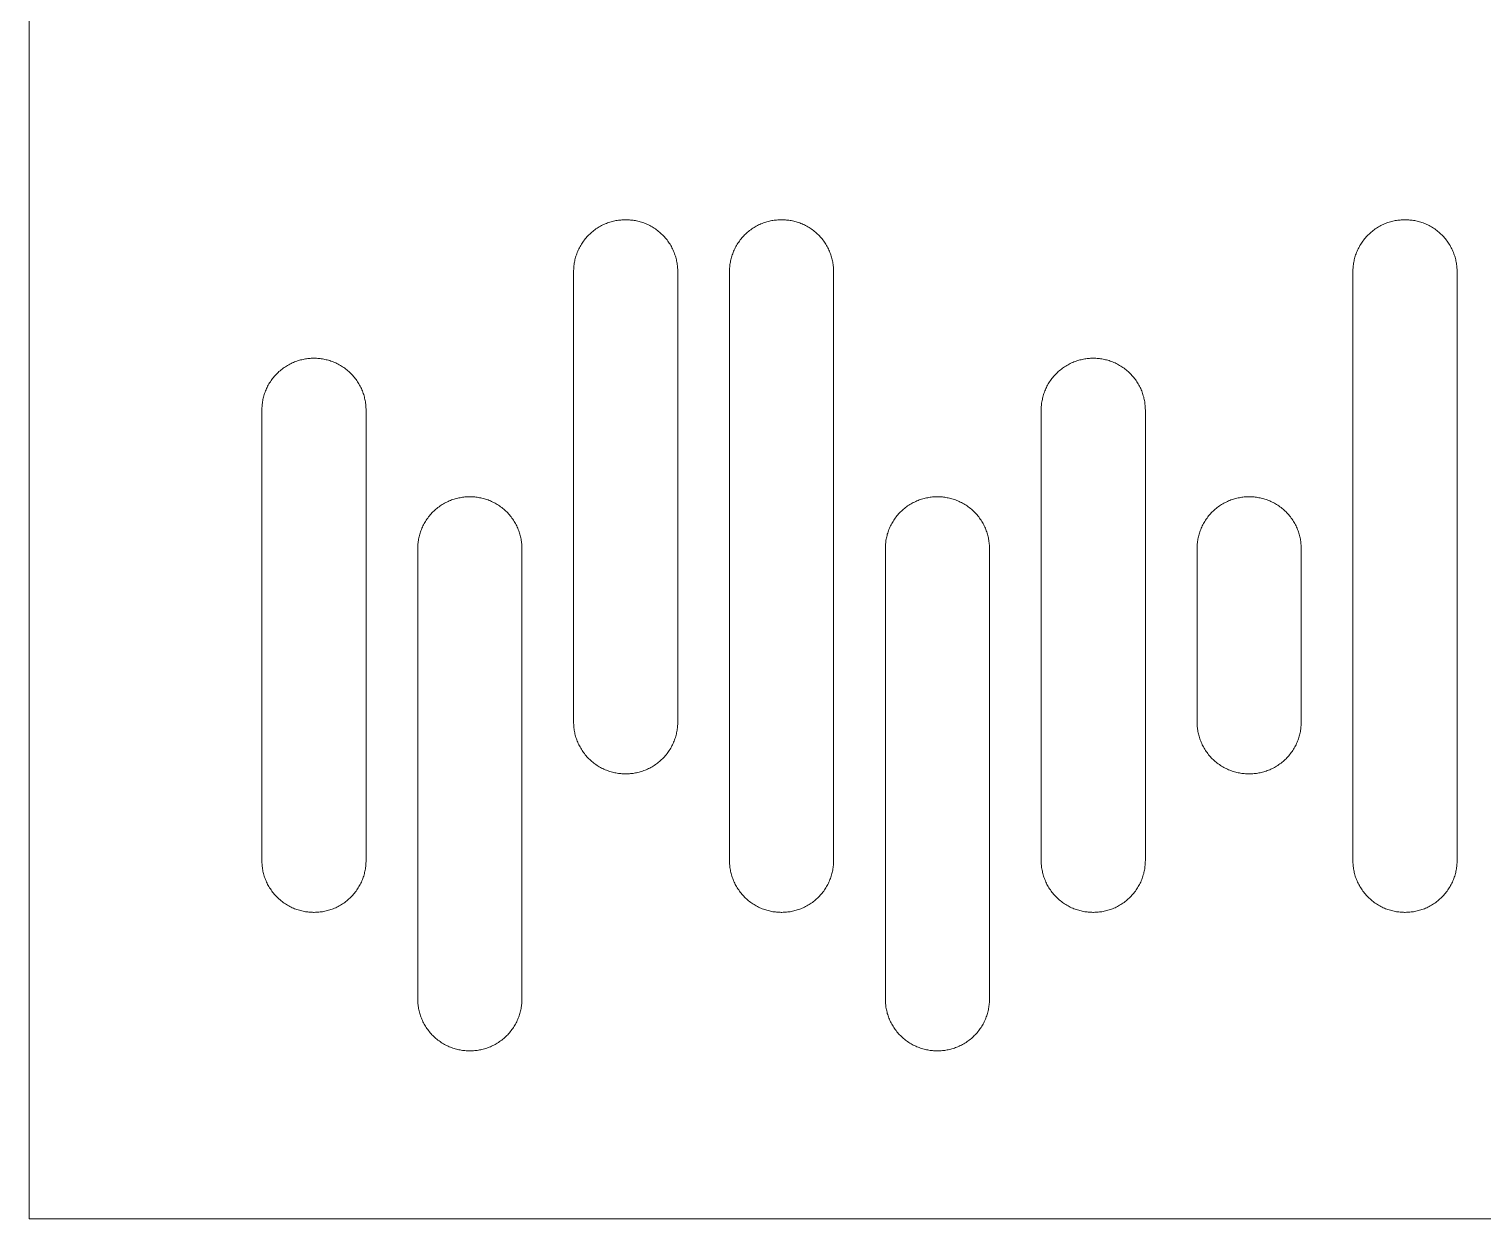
# Model space of a CAD drawing. Header units: metres. Extents: x -2538 to 7610, y -1082 to -498.
# Drawn here: x -1045.2 to -764.2, y -1081.9 to -851.8 of the extents above; entities that cross this region are included whole.
import ezdxf

# ---------------------------------------------------------------- set-up
doc = ezdxf.new("R2010")
doc.units = ezdxf.units.M
doc.linetypes.add('AUSGEZOGEN', pattern=[0])
doc.layers.add('Standard', color=7, linetype='AUSGEZOGEN', lineweight=25)

msp = doc.modelspace()

# ---------------------------------------------------------------- linework, layer by layer
at = {"layer": 'Standard', "color": 7, "linetype": 'AUSGEZOGEN', "lineweight": 13}
for points in [[(-1045.21, -1081.87), (-483.21, -1081.87), (-483.21, -519.87), (-1045.21, -519.87), (-1045.21, -1081.87)], [(-919.84, -985.82), (-919.84, -898.71), (-919.84, -898.48), (-919.85, -898.26), (-919.86, -898.04), (-919.88, -897.81), (-919.9, -897.58), (-919.93, -897.35), (-919.96, -897.12), (-920, -896.89), (-920.05, -896.65), (-920.1, -896.42), (-920.16, -896.19), (-920.22, -895.96), (-920.29, -895.72), (-920.37, -895.49), (-920.45, -895.26), (-920.54, -895.03), (-920.63, -894.8), (-920.73, -894.57), (-920.84, -894.34), (-920.95, -894.11), (-921.07, -893.89), (-921.2, -893.67), (-921.33, -893.45), (-921.47, -893.23), (-921.61, -893.02), (-921.76, -892.81), (-921.91, -892.61), (-922.07, -892.4), (-922.24, -892.21), (-922.41, -892.01), (-922.59, -891.82), (-922.77, -891.64), (-922.95, -891.46), (-923.14, -891.28), (-923.34, -891.11), (-923.53, -890.94), (-923.74, -890.78), (-923.94, -890.63), (-924.15, -890.48), (-924.37, -890.34), (-924.58, -890.2), (-924.8, -890.07), (-925.02, -889.94), (-925.24, -889.82), (-925.47, -889.71), (-925.7, -889.6), (-925.93, -889.5), (-926.16, -889.41), (-926.39, -889.32), (-926.62, -889.24), (-926.85, -889.16), (-927.09, -889.09), (-927.32, -889.03), (-927.55, -888.97), (-927.79, -888.92), (-928.02, -888.87), (-928.25, -888.83), (-928.48, -888.8), (-928.71, -888.77), (-928.94, -888.75), (-929.17, -888.73), (-929.39, -888.72), (-929.62, -888.71), (-929.84, -888.71), (-929.96, -888.71), (-930.18, -888.71), (-930.41, -888.72), (-930.63, -888.73), (-930.86, -888.75), (-931.09, -888.77), (-931.32, -888.8), (-931.55, -888.83), (-931.78, -888.87), (-932.01, -888.92), (-932.25, -888.97), (-932.48, -889.03), (-932.71, -889.09), (-932.95, -889.16), (-933.18, -889.24), (-933.41, -889.32), (-933.64, -889.41), (-933.87, -889.5), (-934.1, -889.6), (-934.33, -889.71), (-934.56, -889.82), (-934.78, -889.94), (-935, -890.07), (-935.22, -890.2), (-935.43, -890.34), (-935.65, -890.48), (-935.86, -890.63), (-936.06, -890.78), (-936.27, -890.94), (-936.46, -891.11), (-936.66, -891.28), (-936.85, -891.46), (-937.03, -891.64), (-937.21, -891.82), (-937.39, -892.01), (-937.56, -892.21), (-937.73, -892.4), (-937.89, -892.61), (-938.04, -892.81), (-938.19, -893.02), (-938.33, -893.23), (-938.47, -893.45), (-938.6, -893.67), (-938.73, -893.89), (-938.85, -894.11), (-938.96, -894.34), (-939.07, -894.57), (-939.17, -894.8), (-939.26, -895.03), (-939.35, -895.26), (-939.43, -895.49), (-939.51, -895.72), (-939.58, -895.96), (-939.64, -896.19), (-939.7, -896.42), (-939.75, -896.65), (-939.8, -896.89), (-939.84, -897.12), (-939.87, -897.35), (-939.9, -897.58), (-939.92, -897.81), (-939.94, -898.04), (-939.95, -898.26), (-939.96, -898.48), (-939.96, -898.71), (-939.96, -985.82), (-939.96, -986.04), (-939.95, -986.26), (-939.94, -986.49), (-939.92, -986.72), (-939.9, -986.94), (-939.87, -987.17), (-939.84, -987.41), (-939.8, -987.64), (-939.75, -987.87), (-939.7, -988.1), (-939.64, -988.34), (-939.58, -988.57), (-939.51, -988.8), (-939.43, -989.04), (-939.35, -989.27), (-939.26, -989.5), (-939.17, -989.73), (-939.07, -989.96), (-938.96, -990.19), (-938.85, -990.41), (-938.73, -990.63), (-938.6, -990.86), (-938.47, -991.07), (-938.33, -991.29), (-938.19, -991.5), (-938.04, -991.71), (-937.89, -991.92), (-937.73, -992.12), (-937.56, -992.32), (-937.39, -992.51), (-937.21, -992.7), (-937.03, -992.89), (-936.85, -993.07), (-936.66, -993.25), (-936.46, -993.42), (-936.27, -993.58), (-936.06, -993.74), (-935.86, -993.9), (-935.65, -994.04), (-935.43, -994.19), (-935.22, -994.33), (-935, -994.46), (-934.78, -994.58), (-934.56, -994.7), (-934.33, -994.81), (-934.1, -994.92), (-933.87, -995.02), (-933.64, -995.12), (-933.41, -995.2), (-933.18, -995.29), (-932.95, -995.36), (-932.71, -995.43), (-932.48, -995.5), (-932.25, -995.55), (-932.01, -995.61), (-931.78, -995.65), (-931.55, -995.69), (-931.32, -995.73), (-931.09, -995.75), (-930.86, -995.78), (-930.63, -995.8), (-930.41, -995.81), (-930.18, -995.82), (-929.96, -995.82), (-929.84, -995.82), (-929.62, -995.82), (-929.39, -995.81), (-929.17, -995.8), (-928.94, -995.78), (-928.71, -995.75), (-928.48, -995.73), (-928.25, -995.69), (-928.02, -995.65), (-927.79, -995.61), (-927.55, -995.55), (-927.32, -995.5), (-927.09, -995.43), (-926.85, -995.36), (-926.62, -995.29), (-926.39, -995.2), (-926.16, -995.12), (-925.93, -995.02), (-925.7, -994.92), (-925.47, -994.81), (-925.24, -994.7), (-925.02, -994.58), (-924.8, -994.46), (-924.58, -994.33), (-924.37, -994.19), (-924.15, -994.04), (-923.94, -993.9), (-923.74, -993.74), (-923.53, -993.58), (-923.34, -993.42), (-923.14, -993.25), (-922.95, -993.07), (-922.77, -992.89), (-922.59, -992.7), (-922.41, -992.51), (-922.24, -992.32), (-922.07, -992.12), (-921.91, -991.92), (-921.76, -991.71), (-921.61, -991.5), (-921.47, -991.29), (-921.33, -991.07), (-921.2, -990.86), (-921.07, -990.63), (-920.95, -990.41), (-920.84, -990.19), (-920.73, -989.96), (-920.63, -989.73), (-920.54, -989.5), (-920.45, -989.27), (-920.37, -989.04), (-920.29, -988.8), (-920.22, -988.57), (-920.16, -988.34), (-920.1, -988.1), (-920.05, -987.87), (-920, -987.64), (-919.96, -987.41), (-919.93, -987.17), (-919.9, -986.94), (-919.88, -986.72), (-919.86, -986.49), (-919.85, -986.26), (-919.84, -986.04), (-919.84, -985.82)], [(-889.71, -1012.6), (-889.71, -898.71), (-889.72, -898.48), (-889.72, -898.26), (-889.74, -898.04), (-889.75, -897.81), (-889.78, -897.58), (-889.81, -897.35), (-889.84, -897.12), (-889.88, -896.89), (-889.93, -896.65), (-889.98, -896.42), (-890.03, -896.19), (-890.1, -895.96), (-890.17, -895.72), (-890.24, -895.49), (-890.33, -895.26), (-890.41, -895.03), (-890.51, -894.8), (-890.61, -894.57), (-890.72, -894.34), (-890.83, -894.11), (-890.95, -893.89), (-891.07, -893.67), (-891.21, -893.45), (-891.34, -893.23), (-891.49, -893.02), (-891.63, -892.81), (-891.79, -892.61), (-891.95, -892.4), (-892.11, -892.21), (-892.29, -892.01), (-892.46, -891.82), (-892.64, -891.64), (-892.83, -891.46), (-893.02, -891.28), (-893.21, -891.11), (-893.41, -890.94), (-893.61, -890.78), (-893.82, -890.63), (-894.03, -890.48), (-894.24, -890.34), (-894.46, -890.2), (-894.68, -890.07), (-894.9, -889.94), (-895.12, -889.82), (-895.35, -889.71), (-895.57, -889.6), (-895.8, -889.5), (-896.03, -889.41), (-896.26, -889.32), (-896.5, -889.24), (-896.73, -889.16), (-896.96, -889.09), (-897.19, -889.03), (-897.43, -888.97), (-897.66, -888.92), (-897.89, -888.87), (-898.12, -888.83), (-898.36, -888.8), (-898.59, -888.77), (-898.81, -888.75), (-899.04, -888.73), (-899.27, -888.72), (-899.49, -888.71), (-899.71, -888.71), (-899.84, -888.71), (-900.06, -888.71), (-900.28, -888.72), (-900.51, -888.73), (-900.74, -888.75), (-900.96, -888.77), (-901.19, -888.8), (-901.43, -888.83), (-901.66, -888.87), (-901.89, -888.92), (-902.12, -888.97), (-902.36, -889.03), (-902.59, -889.09), (-902.82, -889.16), (-903.06, -889.24), (-903.29, -889.32), (-903.52, -889.41), (-903.75, -889.5), (-903.98, -889.6), (-904.21, -889.71), (-904.43, -889.82), (-904.65, -889.94), (-904.88, -890.07), (-905.09, -890.2), (-905.31, -890.34), (-905.52, -890.48), (-905.73, -890.63), (-905.94, -890.78), (-906.14, -890.94), (-906.34, -891.11), (-906.53, -891.28), (-906.72, -891.46), (-906.91, -891.64), (-907.09, -891.82), (-907.27, -892.01), (-907.44, -892.21), (-907.6, -892.4), (-907.76, -892.61), (-907.92, -892.81), (-908.06, -893.02), (-908.21, -893.23), (-908.34, -893.45), (-908.48, -893.67), (-908.6, -893.89), (-908.72, -894.11), (-908.83, -894.34), (-908.94, -894.57), (-909.04, -894.8), (-909.14, -895.03), (-909.22, -895.26), (-909.31, -895.49), (-909.38, -895.72), (-909.45, -895.96), (-909.52, -896.19), (-909.57, -896.42), (-909.62, -896.65), (-909.67, -896.89), (-909.71, -897.12), (-909.75, -897.35), (-909.77, -897.58), (-909.8, -897.81), (-909.82, -898.04), (-909.83, -898.26), (-909.84, -898.48), (-909.84, -898.71), (-909.84, -1012.6), (-909.84, -1012.82), (-909.83, -1013.04), (-909.82, -1013.27), (-909.8, -1013.49), (-909.77, -1013.72), (-909.75, -1013.95), (-909.71, -1014.18), (-909.67, -1014.42), (-909.62, -1014.65), (-909.57, -1014.88), (-909.52, -1015.11), (-909.45, -1015.35), (-909.38, -1015.58), (-909.31, -1015.81), (-909.22, -1016.05), (-909.14, -1016.28), (-909.04, -1016.51), (-908.94, -1016.74), (-908.83, -1016.96), (-908.72, -1017.19), (-908.6, -1017.41), (-908.48, -1017.63), (-908.34, -1017.85), (-908.21, -1018.07), (-908.06, -1018.28), (-907.92, -1018.49), (-907.76, -1018.7), (-907.6, -1018.9), (-907.44, -1019.1), (-907.27, -1019.29), (-907.09, -1019.48), (-906.91, -1019.67), (-906.72, -1019.85), (-906.53, -1020.02), (-906.34, -1020.19), (-906.14, -1020.36), (-905.94, -1020.52), (-905.73, -1020.67), (-905.52, -1020.82), (-905.31, -1020.97), (-905.09, -1021.1), (-904.88, -1021.23), (-904.65, -1021.36), (-904.43, -1021.48), (-904.21, -1021.59), (-903.98, -1021.7), (-903.75, -1021.8), (-903.52, -1021.89), (-903.29, -1021.98), (-903.06, -1022.06), (-902.82, -1022.14), (-902.59, -1022.21), (-902.36, -1022.27), (-902.12, -1022.33), (-901.89, -1022.38), (-901.66, -1022.43), (-901.43, -1022.47), (-901.19, -1022.5), (-900.96, -1022.53), (-900.74, -1022.56), (-900.51, -1022.57), (-900.28, -1022.59), (-900.06, -1022.59), (-899.84, -1022.6), (-899.71, -1022.6), (-899.49, -1022.59), (-899.27, -1022.59), (-899.04, -1022.57), (-898.81, -1022.56), (-898.59, -1022.53), (-898.36, -1022.5), (-898.12, -1022.47), (-897.89, -1022.43), (-897.66, -1022.38), (-897.43, -1022.33), (-897.19, -1022.27), (-896.96, -1022.21), (-896.73, -1022.14), (-896.5, -1022.06), (-896.26, -1021.98), (-896.03, -1021.89), (-895.8, -1021.8), (-895.57, -1021.7), (-895.35, -1021.59), (-895.12, -1021.48), (-894.9, -1021.36), (-894.68, -1021.23), (-894.46, -1021.1), (-894.24, -1020.97), (-894.03, -1020.82), (-893.82, -1020.67), (-893.61, -1020.52), (-893.41, -1020.36), (-893.21, -1020.19), (-893.02, -1020.02), (-892.83, -1019.85), (-892.64, -1019.67), (-892.46, -1019.48), (-892.29, -1019.29), (-892.11, -1019.1), (-891.95, -1018.9), (-891.79, -1018.7), (-891.63, -1018.49), (-891.49, -1018.28), (-891.34, -1018.07), (-891.21, -1017.85), (-891.07, -1017.63), (-890.95, -1017.41), (-890.83, -1017.19), (-890.72, -1016.96), (-890.61, -1016.74), (-890.51, -1016.51), (-890.41, -1016.28), (-890.33, -1016.05), (-890.24, -1015.81), (-890.17, -1015.58), (-890.1, -1015.35), (-890.03, -1015.11), (-889.98, -1014.88), (-889.93, -1014.65), (-889.88, -1014.42), (-889.84, -1014.18), (-889.81, -1013.95), (-889.78, -1013.72), (-889.75, -1013.49), (-889.74, -1013.27), (-889.72, -1013.04), (-889.72, -1012.82), (-889.71, -1012.6)], [(-769.21, -1012.6), (-769.21, -898.71), (-769.22, -898.48), (-769.22, -898.26), (-769.24, -898.04), (-769.25, -897.81), (-769.28, -897.58), (-769.31, -897.35), (-769.34, -897.12), (-769.38, -896.89), (-769.43, -896.65), (-769.48, -896.42), (-769.53, -896.19), (-769.6, -895.96), (-769.67, -895.72), (-769.74, -895.49), (-769.83, -895.26), (-769.91, -895.03), (-770.01, -894.8), (-770.11, -894.57), (-770.22, -894.34), (-770.33, -894.11), (-770.45, -893.89), (-770.57, -893.67), (-770.71, -893.45), (-770.84, -893.23), (-770.99, -893.02), (-771.13, -892.81), (-771.29, -892.61), (-771.45, -892.4), (-771.61, -892.21), (-771.79, -892.01), (-771.96, -891.82), (-772.14, -891.64), (-772.33, -891.46), (-772.52, -891.28), (-772.71, -891.11), (-772.91, -890.94), (-773.11, -890.78), (-773.32, -890.63), (-773.53, -890.48), (-773.74, -890.34), (-773.96, -890.2), (-774.18, -890.07), (-774.4, -889.94), (-774.62, -889.82), (-774.85, -889.71), (-775.07, -889.6), (-775.3, -889.5), (-775.53, -889.41), (-775.76, -889.32), (-776, -889.24), (-776.23, -889.16), (-776.46, -889.09), (-776.69, -889.03), (-776.93, -888.97), (-777.16, -888.92), (-777.39, -888.87), (-777.62, -888.83), (-777.86, -888.8), (-778.09, -888.77), (-778.31, -888.75), (-778.54, -888.73), (-778.77, -888.72), (-778.99, -888.71), (-779.21, -888.71), (-779.34, -888.71), (-779.56, -888.71), (-779.78, -888.72), (-780.01, -888.73), (-780.24, -888.75), (-780.46, -888.77), (-780.69, -888.8), (-780.93, -888.83), (-781.16, -888.87), (-781.39, -888.92), (-781.62, -888.97), (-781.86, -889.03), (-782.09, -889.09), (-782.32, -889.16), (-782.56, -889.24), (-782.79, -889.32), (-783.02, -889.41), (-783.25, -889.5), (-783.48, -889.6), (-783.71, -889.71), (-783.93, -889.82), (-784.15, -889.94), (-784.38, -890.07), (-784.59, -890.2), (-784.81, -890.34), (-785.02, -890.48), (-785.23, -890.63), (-785.44, -890.78), (-785.64, -890.94), (-785.84, -891.11), (-786.03, -891.28), (-786.22, -891.46), (-786.41, -891.64), (-786.59, -891.82), (-786.77, -892.01), (-786.94, -892.21), (-787.1, -892.4), (-787.26, -892.61), (-787.42, -892.81), (-787.56, -893.02), (-787.71, -893.23), (-787.84, -893.45), (-787.98, -893.67), (-788.1, -893.89), (-788.22, -894.11), (-788.33, -894.34), (-788.44, -894.57), (-788.54, -894.8), (-788.64, -895.03), (-788.72, -895.26), (-788.81, -895.49), (-788.88, -895.72), (-788.95, -895.96), (-789.02, -896.19), (-789.07, -896.42), (-789.12, -896.65), (-789.17, -896.89), (-789.21, -897.12), (-789.25, -897.35), (-789.27, -897.58), (-789.3, -897.81), (-789.32, -898.04), (-789.33, -898.26), (-789.34, -898.48), (-789.34, -898.71), (-789.34, -1012.6), (-789.34, -1012.82), (-789.33, -1013.04), (-789.32, -1013.27), (-789.3, -1013.49), (-789.27, -1013.72), (-789.25, -1013.95), (-789.21, -1014.18), (-789.17, -1014.42), (-789.12, -1014.65), (-789.07, -1014.88), (-789.02, -1015.11), (-788.95, -1015.35), (-788.88, -1015.58), (-788.81, -1015.81), (-788.72, -1016.05), (-788.64, -1016.28), (-788.54, -1016.51), (-788.44, -1016.74), (-788.33, -1016.96), (-788.22, -1017.19), (-788.1, -1017.41), (-787.98, -1017.63), (-787.84, -1017.85), (-787.71, -1018.07), (-787.56, -1018.28), (-787.42, -1018.49), (-787.26, -1018.7), (-787.1, -1018.9), (-786.94, -1019.1), (-786.77, -1019.29), (-786.59, -1019.48), (-786.41, -1019.67), (-786.22, -1019.85), (-786.03, -1020.02), (-785.84, -1020.19), (-785.64, -1020.36), (-785.44, -1020.52), (-785.23, -1020.67), (-785.02, -1020.82), (-784.81, -1020.97), (-784.59, -1021.1), (-784.38, -1021.23), (-784.15, -1021.36), (-783.93, -1021.48), (-783.71, -1021.59), (-783.48, -1021.7), (-783.25, -1021.8), (-783.02, -1021.89), (-782.79, -1021.98), (-782.56, -1022.06), (-782.32, -1022.14), (-782.09, -1022.21), (-781.86, -1022.27), (-781.62, -1022.33), (-781.39, -1022.38), (-781.16, -1022.43), (-780.93, -1022.47), (-780.69, -1022.5), (-780.46, -1022.53), (-780.24, -1022.56), (-780.01, -1022.57), (-779.78, -1022.59), (-779.56, -1022.59), (-779.34, -1022.6), (-779.21, -1022.6), (-778.99, -1022.59), (-778.77, -1022.59), (-778.54, -1022.57), (-778.31, -1022.56), (-778.09, -1022.53), (-777.86, -1022.5), (-777.62, -1022.47), (-777.39, -1022.43), (-777.16, -1022.38), (-776.93, -1022.33), (-776.69, -1022.27), (-776.46, -1022.21), (-776.23, -1022.14), (-776, -1022.06), (-775.76, -1021.98), (-775.53, -1021.89), (-775.3, -1021.8), (-775.07, -1021.7), (-774.85, -1021.59), (-774.62, -1021.48), (-774.4, -1021.36), (-774.18, -1021.23), (-773.96, -1021.1), (-773.74, -1020.97), (-773.53, -1020.82), (-773.32, -1020.67), (-773.11, -1020.52), (-772.91, -1020.36), (-772.71, -1020.19), (-772.52, -1020.02), (-772.33, -1019.85), (-772.14, -1019.67), (-771.96, -1019.48), (-771.79, -1019.29), (-771.61, -1019.1), (-771.45, -1018.9), (-771.29, -1018.7), (-771.13, -1018.49), (-770.99, -1018.28), (-770.84, -1018.07), (-770.71, -1017.85), (-770.57, -1017.63), (-770.45, -1017.41), (-770.33, -1017.19), (-770.22, -1016.96), (-770.11, -1016.74), (-770.01, -1016.51), (-769.91, -1016.28), (-769.83, -1016.05), (-769.74, -1015.81), (-769.67, -1015.58), (-769.6, -1015.35), (-769.53, -1015.11), (-769.48, -1014.88), (-769.43, -1014.65), (-769.38, -1014.42), (-769.34, -1014.18), (-769.31, -1013.95), (-769.28, -1013.72), (-769.25, -1013.49), (-769.24, -1013.27), (-769.22, -1013.04), (-769.22, -1012.82), (-769.21, -1012.6)], [(-980.09, -1012.6), (-980.09, -925.48), (-980.09, -925.26), (-980.1, -925.04), (-980.11, -924.81), (-980.13, -924.59), (-980.15, -924.36), (-980.18, -924.13), (-980.21, -923.9), (-980.25, -923.66), (-980.3, -923.43), (-980.35, -923.2), (-980.41, -922.97), (-980.47, -922.73), (-980.54, -922.5), (-980.62, -922.27), (-980.7, -922.03), (-980.79, -921.8), (-980.88, -921.57), (-980.98, -921.34), (-981.09, -921.12), (-981.2, -920.89), (-981.32, -920.67), (-981.45, -920.45), (-981.58, -920.23), (-981.72, -920.01), (-981.86, -919.8), (-982.01, -919.59), (-982.16, -919.38), (-982.32, -919.18), (-982.49, -918.98), (-982.66, -918.79), (-982.84, -918.6), (-983.02, -918.41), (-983.2, -918.23), (-983.39, -918.06), (-983.59, -917.89), (-983.78, -917.72), (-983.99, -917.56), (-984.19, -917.41), (-984.4, -917.26), (-984.62, -917.11), (-984.83, -916.98), (-985.05, -916.85), (-985.27, -916.72), (-985.49, -916.6), (-985.72, -916.49), (-985.95, -916.38), (-986.18, -916.28), (-986.41, -916.19), (-986.64, -916.1), (-986.87, -916.02), (-987.1, -915.94), (-987.34, -915.87), (-987.57, -915.81), (-987.8, -915.75), (-988.04, -915.7), (-988.27, -915.65), (-988.5, -915.61), (-988.73, -915.58), (-988.96, -915.55), (-989.19, -915.52), (-989.42, -915.51), (-989.64, -915.49), (-989.87, -915.49), (-990.09, -915.48), (-990.21, -915.48), (-990.43, -915.49), (-990.66, -915.49), (-990.88, -915.51), (-991.11, -915.52), (-991.34, -915.55), (-991.57, -915.58), (-991.8, -915.61), (-992.03, -915.65), (-992.26, -915.7), (-992.5, -915.75), (-992.73, -915.81), (-992.96, -915.87), (-993.2, -915.94), (-993.43, -916.02), (-993.66, -916.1), (-993.89, -916.19), (-994.12, -916.28), (-994.35, -916.38), (-994.58, -916.49), (-994.81, -916.6), (-995.03, -916.72), (-995.25, -916.85), (-995.47, -916.98), (-995.68, -917.11), (-995.9, -917.26), (-996.11, -917.41), (-996.31, -917.56), (-996.52, -917.72), (-996.71, -917.89), (-996.91, -918.06), (-997.1, -918.23), (-997.28, -918.41), (-997.46, -918.6), (-997.64, -918.79), (-997.81, -918.98), (-997.98, -919.18), (-998.14, -919.38), (-998.29, -919.59), (-998.44, -919.8), (-998.58, -920.01), (-998.72, -920.23), (-998.85, -920.45), (-998.98, -920.67), (-999.1, -920.89), (-999.21, -921.12), (-999.32, -921.34), (-999.42, -921.57), (-999.51, -921.8), (-999.6, -922.03), (-999.68, -922.27), (-999.76, -922.5), (-999.83, -922.73), (-999.89, -922.97), (-999.95, -923.2), (-1000, -923.43), (-1000.05, -923.66), (-1000.09, -923.9), (-1000.12, -924.13), (-1000.15, -924.36), (-1000.17, -924.59), (-1000.19, -924.81), (-1000.2, -925.04), (-1000.21, -925.26), (-1000.21, -925.48), (-1000.21, -1012.6), (-1000.21, -1012.82), (-1000.2, -1013.04), (-1000.19, -1013.27), (-1000.17, -1013.49), (-1000.15, -1013.72), (-1000.12, -1013.95), (-1000.09, -1014.18), (-1000.05, -1014.42), (-1000, -1014.65), (-999.95, -1014.88), (-999.89, -1015.11), (-999.83, -1015.35), (-999.76, -1015.58), (-999.68, -1015.81), (-999.6, -1016.05), (-999.51, -1016.28), (-999.42, -1016.51), (-999.32, -1016.74), (-999.21, -1016.96), (-999.1, -1017.19), (-998.98, -1017.41), (-998.85, -1017.63), (-998.72, -1017.85), (-998.58, -1018.07), (-998.44, -1018.28), (-998.29, -1018.49), (-998.14, -1018.7), (-997.98, -1018.9), (-997.81, -1019.1), (-997.64, -1019.29), (-997.46, -1019.48), (-997.28, -1019.67), (-997.1, -1019.85), (-996.91, -1020.02), (-996.71, -1020.19), (-996.52, -1020.36), (-996.31, -1020.52), (-996.11, -1020.67), (-995.9, -1020.82), (-995.68, -1020.97), (-995.47, -1021.1), (-995.25, -1021.23), (-995.03, -1021.36), (-994.81, -1021.48), (-994.58, -1021.59), (-994.35, -1021.7), (-994.12, -1021.8), (-993.89, -1021.89), (-993.66, -1021.98), (-993.43, -1022.06), (-993.2, -1022.14), (-992.96, -1022.21), (-992.73, -1022.27), (-992.5, -1022.33), (-992.26, -1022.38), (-992.03, -1022.43), (-991.8, -1022.47), (-991.57, -1022.5), (-991.34, -1022.53), (-991.11, -1022.56), (-990.88, -1022.57), (-990.66, -1022.59), (-990.43, -1022.59), (-990.21, -1022.6), (-990.09, -1022.6), (-989.87, -1022.59), (-989.64, -1022.59), (-989.42, -1022.57), (-989.19, -1022.56), (-988.96, -1022.53), (-988.73, -1022.5), (-988.5, -1022.47), (-988.27, -1022.43), (-988.04, -1022.38), (-987.8, -1022.33), (-987.57, -1022.27), (-987.34, -1022.21), (-987.1, -1022.14), (-986.87, -1022.06), (-986.64, -1021.98), (-986.41, -1021.89), (-986.18, -1021.8), (-985.95, -1021.7), (-985.72, -1021.59), (-985.49, -1021.48), (-985.27, -1021.36), (-985.05, -1021.23), (-984.83, -1021.1), (-984.62, -1020.97), (-984.4, -1020.82), (-984.19, -1020.67), (-983.99, -1020.52), (-983.78, -1020.36), (-983.59, -1020.19), (-983.39, -1020.02), (-983.2, -1019.85), (-983.02, -1019.67), (-982.84, -1019.48), (-982.66, -1019.29), (-982.49, -1019.1), (-982.32, -1018.9), (-982.16, -1018.7), (-982.01, -1018.49), (-981.86, -1018.28), (-981.72, -1018.07), (-981.58, -1017.85), (-981.45, -1017.63), (-981.32, -1017.41), (-981.2, -1017.19), (-981.09, -1016.96), (-980.98, -1016.74), (-980.88, -1016.51), (-980.79, -1016.28), (-980.7, -1016.05), (-980.62, -1015.81), (-980.54, -1015.58), (-980.47, -1015.35), (-980.41, -1015.11), (-980.35, -1014.88), (-980.3, -1014.65), (-980.25, -1014.42), (-980.21, -1014.18), (-980.18, -1013.95), (-980.15, -1013.72), (-980.13, -1013.49), (-980.11, -1013.27), (-980.1, -1013.04), (-980.09, -1012.82), (-980.09, -1012.6)], [(-829.46, -1012.6), (-829.46, -925.48), (-829.47, -925.26), (-829.47, -925.04), (-829.49, -924.81), (-829.5, -924.59), (-829.53, -924.36), (-829.56, -924.13), (-829.59, -923.9), (-829.63, -923.66), (-829.68, -923.43), (-829.73, -923.2), (-829.78, -922.97), (-829.85, -922.73), (-829.92, -922.5), (-829.99, -922.27), (-830.08, -922.03), (-830.16, -921.8), (-830.26, -921.57), (-830.36, -921.34), (-830.47, -921.12), (-830.58, -920.89), (-830.7, -920.67), (-830.82, -920.45), (-830.96, -920.23), (-831.09, -920.01), (-831.24, -919.8), (-831.38, -919.59), (-831.54, -919.38), (-831.7, -919.18), (-831.86, -918.98), (-832.04, -918.79), (-832.21, -918.6), (-832.39, -918.41), (-832.58, -918.23), (-832.77, -918.06), (-832.96, -917.89), (-833.16, -917.72), (-833.36, -917.56), (-833.57, -917.41), (-833.78, -917.26), (-833.99, -917.11), (-834.21, -916.98), (-834.43, -916.85), (-834.65, -916.72), (-834.87, -916.6), (-835.1, -916.49), (-835.32, -916.38), (-835.55, -916.28), (-835.78, -916.19), (-836.01, -916.1), (-836.25, -916.02), (-836.48, -915.94), (-836.71, -915.87), (-836.94, -915.81), (-837.18, -915.75), (-837.41, -915.7), (-837.64, -915.65), (-837.87, -915.61), (-838.11, -915.58), (-838.34, -915.55), (-838.56, -915.52), (-838.79, -915.51), (-839.02, -915.49), (-839.24, -915.49), (-839.46, -915.48), (-839.59, -915.48), (-839.81, -915.49), (-840.03, -915.49), (-840.26, -915.51), (-840.49, -915.52), (-840.71, -915.55), (-840.94, -915.58), (-841.18, -915.61), (-841.41, -915.65), (-841.64, -915.7), (-841.87, -915.75), (-842.11, -915.81), (-842.34, -915.87), (-842.57, -915.94), (-842.81, -916.02), (-843.04, -916.1), (-843.27, -916.19), (-843.5, -916.28), (-843.73, -916.38), (-843.96, -916.49), (-844.18, -916.6), (-844.4, -916.72), (-844.63, -916.85), (-844.84, -916.98), (-845.06, -917.11), (-845.27, -917.26), (-845.48, -917.41), (-845.69, -917.56), (-845.89, -917.72), (-846.09, -917.89), (-846.28, -918.06), (-846.47, -918.23), (-846.66, -918.41), (-846.84, -918.6), (-847.02, -918.79), (-847.19, -918.98), (-847.35, -919.18), (-847.51, -919.38), (-847.67, -919.59), (-847.81, -919.8), (-847.96, -920.01), (-848.09, -920.23), (-848.23, -920.45), (-848.35, -920.67), (-848.47, -920.89), (-848.58, -921.12), (-848.69, -921.34), (-848.79, -921.57), (-848.89, -921.8), (-848.97, -922.03), (-849.06, -922.27), (-849.13, -922.5), (-849.2, -922.73), (-849.27, -922.97), (-849.32, -923.2), (-849.37, -923.43), (-849.42, -923.66), (-849.46, -923.9), (-849.5, -924.13), (-849.52, -924.36), (-849.55, -924.59), (-849.57, -924.81), (-849.58, -925.04), (-849.59, -925.26), (-849.59, -925.48), (-849.59, -1012.6), (-849.59, -1012.82), (-849.58, -1013.04), (-849.57, -1013.27), (-849.55, -1013.49), (-849.52, -1013.72), (-849.5, -1013.95), (-849.46, -1014.18), (-849.42, -1014.42), (-849.37, -1014.65), (-849.32, -1014.88), (-849.27, -1015.11), (-849.2, -1015.35), (-849.13, -1015.58), (-849.06, -1015.81), (-848.97, -1016.05), (-848.89, -1016.28), (-848.79, -1016.51), (-848.69, -1016.74), (-848.58, -1016.96), (-848.47, -1017.19), (-848.35, -1017.41), (-848.23, -1017.63), (-848.09, -1017.85), (-847.96, -1018.07), (-847.81, -1018.28), (-847.67, -1018.49), (-847.51, -1018.7), (-847.35, -1018.9), (-847.19, -1019.1), (-847.02, -1019.29), (-846.84, -1019.48), (-846.66, -1019.67), (-846.47, -1019.85), (-846.28, -1020.02), (-846.09, -1020.19), (-845.89, -1020.36), (-845.69, -1020.52), (-845.48, -1020.67), (-845.27, -1020.82), (-845.06, -1020.97), (-844.84, -1021.1), (-844.63, -1021.23), (-844.4, -1021.36), (-844.18, -1021.48), (-843.96, -1021.59), (-843.73, -1021.7), (-843.5, -1021.8), (-843.27, -1021.89), (-843.04, -1021.98), (-842.81, -1022.06), (-842.57, -1022.14), (-842.34, -1022.21), (-842.11, -1022.27), (-841.87, -1022.33), (-841.64, -1022.38), (-841.41, -1022.43), (-841.18, -1022.47), (-840.94, -1022.5), (-840.71, -1022.53), (-840.49, -1022.56), (-840.26, -1022.57), (-840.03, -1022.59), (-839.81, -1022.59), (-839.59, -1022.6), (-839.46, -1022.6), (-839.24, -1022.59), (-839.02, -1022.59), (-838.79, -1022.57), (-838.56, -1022.56), (-838.34, -1022.53), (-838.11, -1022.5), (-837.87, -1022.47), (-837.64, -1022.43), (-837.41, -1022.38), (-837.18, -1022.33), (-836.94, -1022.27), (-836.71, -1022.21), (-836.48, -1022.14), (-836.25, -1022.06), (-836.01, -1021.98), (-835.78, -1021.89), (-835.55, -1021.8), (-835.32, -1021.7), (-835.1, -1021.59), (-834.87, -1021.48), (-834.65, -1021.36), (-834.43, -1021.23), (-834.21, -1021.1), (-833.99, -1020.97), (-833.78, -1020.82), (-833.57, -1020.67), (-833.36, -1020.52), (-833.16, -1020.36), (-832.96, -1020.19), (-832.77, -1020.02), (-832.58, -1019.85), (-832.39, -1019.67), (-832.21, -1019.48), (-832.04, -1019.29), (-831.86, -1019.1), (-831.7, -1018.9), (-831.54, -1018.7), (-831.38, -1018.49), (-831.24, -1018.28), (-831.09, -1018.07), (-830.96, -1017.85), (-830.82, -1017.63), (-830.7, -1017.41), (-830.58, -1017.19), (-830.47, -1016.96), (-830.36, -1016.74), (-830.26, -1016.51), (-830.16, -1016.28), (-830.08, -1016.05), (-829.99, -1015.81), (-829.92, -1015.58), (-829.85, -1015.35), (-829.78, -1015.11), (-829.73, -1014.88), (-829.68, -1014.65), (-829.63, -1014.42), (-829.59, -1014.18), (-829.56, -1013.95), (-829.53, -1013.72), (-829.5, -1013.49), (-829.49, -1013.27), (-829.47, -1013.04), (-829.47, -1012.82), (-829.46, -1012.6)], [(-949.96, -1039.37), (-949.96, -952.26), (-949.97, -952.04), (-949.97, -951.82), (-949.99, -951.59), (-950, -951.36), (-950.03, -951.14), (-950.06, -950.91), (-950.09, -950.68), (-950.13, -950.44), (-950.18, -950.21), (-950.23, -949.98), (-950.28, -949.74), (-950.35, -949.51), (-950.42, -949.28), (-950.49, -949.05), (-950.58, -948.81), (-950.66, -948.58), (-950.76, -948.35), (-950.86, -948.12), (-950.97, -947.9), (-951.08, -947.67), (-951.2, -947.45), (-951.32, -947.23), (-951.46, -947.01), (-951.59, -946.79), (-951.74, -946.58), (-951.88, -946.37), (-952.04, -946.16), (-952.2, -945.96), (-952.36, -945.76), (-952.54, -945.57), (-952.71, -945.38), (-952.89, -945.19), (-953.08, -945.01), (-953.27, -944.84), (-953.46, -944.66), (-953.66, -944.5), (-953.86, -944.34), (-954.07, -944.18), (-954.28, -944.04), (-954.49, -943.89), (-954.71, -943.76), (-954.93, -943.62), (-955.15, -943.5), (-955.37, -943.38), (-955.6, -943.27), (-955.82, -943.16), (-956.05, -943.06), (-956.28, -942.97), (-956.51, -942.88), (-956.75, -942.79), (-956.98, -942.72), (-957.21, -942.65), (-957.44, -942.59), (-957.68, -942.53), (-957.91, -942.48), (-958.14, -942.43), (-958.37, -942.39), (-958.61, -942.36), (-958.84, -942.33), (-959.06, -942.3), (-959.29, -942.29), (-959.52, -942.27), (-959.74, -942.27), (-959.96, -942.26), (-960.09, -942.26), (-960.31, -942.27), (-960.53, -942.27), (-960.76, -942.29), (-960.99, -942.3), (-961.21, -942.33), (-961.44, -942.36), (-961.68, -942.39), (-961.91, -942.43), (-962.14, -942.48), (-962.37, -942.53), (-962.61, -942.59), (-962.84, -942.65), (-963.07, -942.72), (-963.31, -942.79), (-963.54, -942.88), (-963.77, -942.97), (-964, -943.06), (-964.23, -943.16), (-964.46, -943.27), (-964.68, -943.38), (-964.9, -943.5), (-965.13, -943.62), (-965.34, -943.76), (-965.56, -943.89), (-965.77, -944.04), (-965.98, -944.18), (-966.19, -944.34), (-966.39, -944.5), (-966.59, -944.66), (-966.78, -944.84), (-966.97, -945.01), (-967.16, -945.19), (-967.34, -945.38), (-967.52, -945.57), (-967.69, -945.76), (-967.85, -945.96), (-968.01, -946.16), (-968.17, -946.37), (-968.31, -946.58), (-968.46, -946.79), (-968.59, -947.01), (-968.73, -947.23), (-968.85, -947.45), (-968.97, -947.67), (-969.08, -947.9), (-969.19, -948.12), (-969.29, -948.35), (-969.39, -948.58), (-969.47, -948.81), (-969.56, -949.05), (-969.63, -949.28), (-969.7, -949.51), (-969.77, -949.74), (-969.82, -949.98), (-969.87, -950.21), (-969.92, -950.44), (-969.96, -950.68), (-970, -950.91), (-970.02, -951.14), (-970.05, -951.36), (-970.07, -951.59), (-970.08, -951.82), (-970.09, -952.04), (-970.09, -952.26), (-970.09, -1039.37), (-970.09, -1039.6), (-970.08, -1039.82), (-970.07, -1040.04), (-970.05, -1040.27), (-970.02, -1040.5), (-970, -1040.73), (-969.96, -1040.96), (-969.92, -1041.19), (-969.87, -1041.43), (-969.82, -1041.66), (-969.77, -1041.89), (-969.7, -1042.13), (-969.63, -1042.36), (-969.56, -1042.59), (-969.47, -1042.82), (-969.39, -1043.05), (-969.29, -1043.28), (-969.19, -1043.51), (-969.08, -1043.74), (-968.97, -1043.97), (-968.85, -1044.19), (-968.73, -1044.41), (-968.59, -1044.63), (-968.46, -1044.85), (-968.31, -1045.06), (-968.17, -1045.27), (-968.01, -1045.47), (-967.85, -1045.68), (-967.69, -1045.87), (-967.52, -1046.07), (-967.34, -1046.26), (-967.16, -1046.44), (-966.97, -1046.63), (-966.78, -1046.8), (-966.59, -1046.97), (-966.39, -1047.14), (-966.19, -1047.3), (-965.98, -1047.45), (-965.77, -1047.6), (-965.56, -1047.74), (-965.34, -1047.88), (-965.13, -1048.01), (-964.9, -1048.14), (-964.68, -1048.26), (-964.46, -1048.37), (-964.23, -1048.48), (-964, -1048.58), (-963.77, -1048.67), (-963.54, -1048.76), (-963.31, -1048.84), (-963.07, -1048.92), (-962.84, -1048.99), (-962.61, -1049.05), (-962.37, -1049.11), (-962.14, -1049.16), (-961.91, -1049.21), (-961.68, -1049.25), (-961.44, -1049.28), (-961.21, -1049.31), (-960.99, -1049.33), (-960.76, -1049.35), (-960.53, -1049.36), (-960.31, -1049.37), (-960.09, -1049.37), (-959.96, -1049.37), (-959.74, -1049.37), (-959.52, -1049.36), (-959.29, -1049.35), (-959.06, -1049.33), (-958.84, -1049.31), (-958.61, -1049.28), (-958.37, -1049.25), (-958.14, -1049.21), (-957.91, -1049.16), (-957.68, -1049.11), (-957.44, -1049.05), (-957.21, -1048.99), (-956.98, -1048.92), (-956.75, -1048.84), (-956.51, -1048.76), (-956.28, -1048.67), (-956.05, -1048.58), (-955.82, -1048.48), (-955.6, -1048.37), (-955.37, -1048.26), (-955.15, -1048.14), (-954.93, -1048.01), (-954.71, -1047.88), (-954.49, -1047.74), (-954.28, -1047.6), (-954.07, -1047.45), (-953.86, -1047.3), (-953.66, -1047.14), (-953.46, -1046.97), (-953.27, -1046.8), (-953.08, -1046.63), (-952.89, -1046.44), (-952.71, -1046.26), (-952.54, -1046.07), (-952.36, -1045.87), (-952.2, -1045.68), (-952.04, -1045.47), (-951.88, -1045.27), (-951.74, -1045.06), (-951.59, -1044.85), (-951.46, -1044.63), (-951.32, -1044.41), (-951.2, -1044.19), (-951.08, -1043.97), (-950.97, -1043.74), (-950.86, -1043.51), (-950.76, -1043.28), (-950.66, -1043.05), (-950.58, -1042.82), (-950.49, -1042.59), (-950.42, -1042.36), (-950.35, -1042.13), (-950.28, -1041.89), (-950.23, -1041.66), (-950.18, -1041.43), (-950.13, -1041.19), (-950.09, -1040.96), (-950.06, -1040.73), (-950.03, -1040.5), (-950, -1040.27), (-949.99, -1040.04), (-949.97, -1039.82), (-949.97, -1039.6), (-949.96, -1039.37)], [(-859.59, -1039.37), (-859.59, -952.26), (-859.59, -952.04), (-859.6, -951.82), (-859.61, -951.59), (-859.63, -951.36), (-859.65, -951.14), (-859.68, -950.91), (-859.71, -950.67), (-859.75, -950.44), (-859.8, -950.21), (-859.85, -949.98), (-859.91, -949.74), (-859.97, -949.51), (-860.04, -949.28), (-860.12, -949.04), (-860.2, -948.81), (-860.29, -948.58), (-860.38, -948.35), (-860.48, -948.12), (-860.59, -947.89), (-860.7, -947.67), (-860.82, -947.45), (-860.95, -947.22), (-861.08, -947.01), (-861.22, -946.79), (-861.36, -946.58), (-861.51, -946.37), (-861.66, -946.16), (-861.82, -945.96), (-861.99, -945.76), (-862.16, -945.57), (-862.34, -945.38), (-862.52, -945.19), (-862.7, -945.01), (-862.89, -944.83), (-863.09, -944.66), (-863.28, -944.5), (-863.49, -944.34), (-863.69, -944.18), (-863.9, -944.04), (-864.12, -943.89), (-864.33, -943.76), (-864.55, -943.62), (-864.77, -943.5), (-864.99, -943.38), (-865.22, -943.27), (-865.45, -943.16), (-865.68, -943.06), (-865.91, -942.96), (-866.14, -942.88), (-866.37, -942.79), (-866.6, -942.72), (-866.84, -942.65), (-867.07, -942.58), (-867.3, -942.53), (-867.54, -942.48), (-867.77, -942.43), (-868, -942.39), (-868.23, -942.35), (-868.46, -942.33), (-868.69, -942.3), (-868.92, -942.28), (-869.14, -942.27), (-869.37, -942.26), (-869.59, -942.26), (-869.71, -942.26), (-869.93, -942.26), (-870.16, -942.27), (-870.38, -942.28), (-870.61, -942.3), (-870.84, -942.33), (-871.07, -942.35), (-871.3, -942.39), (-871.53, -942.43), (-871.76, -942.48), (-872, -942.53), (-872.23, -942.58), (-872.46, -942.65), (-872.7, -942.72), (-872.93, -942.79), (-873.16, -942.88), (-873.39, -942.96), (-873.62, -943.06), (-873.85, -943.16), (-874.08, -943.27), (-874.31, -943.38), (-874.53, -943.5), (-874.75, -943.62), (-874.97, -943.76), (-875.18, -943.89), (-875.4, -944.04), (-875.61, -944.18), (-875.81, -944.34), (-876.02, -944.5), (-876.21, -944.66), (-876.41, -944.83), (-876.6, -945.01), (-876.78, -945.19), (-876.96, -945.38), (-877.14, -945.57), (-877.31, -945.76), (-877.48, -945.96), (-877.64, -946.16), (-877.79, -946.37), (-877.94, -946.58), (-878.08, -946.79), (-878.22, -947.01), (-878.35, -947.22), (-878.48, -947.45), (-878.6, -947.67), (-878.71, -947.89), (-878.82, -948.12), (-878.92, -948.35), (-879.01, -948.58), (-879.1, -948.81), (-879.18, -949.04), (-879.26, -949.28), (-879.33, -949.51), (-879.39, -949.74), (-879.45, -949.98), (-879.5, -950.21), (-879.55, -950.44), (-879.59, -950.67), (-879.62, -950.91), (-879.65, -951.14), (-879.67, -951.36), (-879.69, -951.59), (-879.7, -951.82), (-879.71, -952.04), (-879.71, -952.26), (-879.71, -1039.37), (-879.71, -1039.6), (-879.7, -1039.82), (-879.69, -1040.04), (-879.67, -1040.27), (-879.65, -1040.5), (-879.62, -1040.73), (-879.59, -1040.96), (-879.55, -1041.19), (-879.5, -1041.43), (-879.45, -1041.66), (-879.39, -1041.89), (-879.33, -1042.13), (-879.26, -1042.36), (-879.18, -1042.59), (-879.1, -1042.82), (-879.01, -1043.05), (-878.92, -1043.28), (-878.82, -1043.51), (-878.71, -1043.74), (-878.6, -1043.97), (-878.48, -1044.19), (-878.35, -1044.41), (-878.22, -1044.63), (-878.08, -1044.85), (-877.94, -1045.06), (-877.79, -1045.27), (-877.64, -1045.47), (-877.48, -1045.68), (-877.31, -1045.87), (-877.14, -1046.07), (-876.96, -1046.26), (-876.78, -1046.44), (-876.6, -1046.63), (-876.41, -1046.8), (-876.21, -1046.97), (-876.02, -1047.14), (-875.81, -1047.3), (-875.61, -1047.45), (-875.4, -1047.6), (-875.18, -1047.74), (-874.97, -1047.88), (-874.75, -1048.01), (-874.53, -1048.14), (-874.31, -1048.26), (-874.08, -1048.37), (-873.85, -1048.48), (-873.62, -1048.58), (-873.39, -1048.67), (-873.16, -1048.76), (-872.93, -1048.84), (-872.7, -1048.92), (-872.46, -1048.99), (-872.23, -1049.05), (-872, -1049.11), (-871.76, -1049.16), (-871.53, -1049.21), (-871.3, -1049.25), (-871.07, -1049.28), (-870.84, -1049.31), (-870.61, -1049.33), (-870.38, -1049.35), (-870.16, -1049.36), (-869.93, -1049.37), (-869.71, -1049.37), (-869.59, -1049.37), (-869.37, -1049.37), (-869.14, -1049.36), (-868.92, -1049.35), (-868.69, -1049.33), (-868.46, -1049.31), (-868.23, -1049.28), (-868, -1049.25), (-867.77, -1049.21), (-867.54, -1049.16), (-867.3, -1049.11), (-867.07, -1049.05), (-866.84, -1048.99), (-866.6, -1048.92), (-866.37, -1048.84), (-866.14, -1048.76), (-865.91, -1048.67), (-865.68, -1048.58), (-865.45, -1048.48), (-865.22, -1048.37), (-864.99, -1048.26), (-864.77, -1048.14), (-864.55, -1048.01), (-864.33, -1047.88), (-864.12, -1047.74), (-863.9, -1047.6), (-863.69, -1047.45), (-863.49, -1047.3), (-863.28, -1047.14), (-863.09, -1046.97), (-862.89, -1046.8), (-862.7, -1046.63), (-862.52, -1046.44), (-862.34, -1046.26), (-862.16, -1046.07), (-861.99, -1045.87), (-861.82, -1045.68), (-861.66, -1045.47), (-861.51, -1045.27), (-861.36, -1045.06), (-861.22, -1044.85), (-861.08, -1044.63), (-860.95, -1044.41), (-860.82, -1044.19), (-860.7, -1043.97), (-860.59, -1043.74), (-860.48, -1043.51), (-860.38, -1043.28), (-860.29, -1043.05), (-860.2, -1042.82), (-860.12, -1042.59), (-860.04, -1042.36), (-859.97, -1042.13), (-859.91, -1041.89), (-859.85, -1041.66), (-859.8, -1041.43), (-859.75, -1041.19), (-859.71, -1040.96), (-859.68, -1040.73), (-859.65, -1040.5), (-859.63, -1040.27), (-859.61, -1040.04), (-859.6, -1039.82), (-859.59, -1039.6), (-859.59, -1039.37)], [(-799.34, -985.82), (-799.34, -952.26), (-799.34, -952.04), (-799.35, -951.82), (-799.36, -951.59), (-799.38, -951.36), (-799.4, -951.14), (-799.43, -950.91), (-799.46, -950.67), (-799.5, -950.44), (-799.55, -950.21), (-799.6, -949.98), (-799.66, -949.74), (-799.72, -949.51), (-799.79, -949.28), (-799.87, -949.04), (-799.95, -948.81), (-800.04, -948.58), (-800.13, -948.35), (-800.23, -948.12), (-800.34, -947.89), (-800.45, -947.67), (-800.57, -947.45), (-800.7, -947.22), (-800.83, -947.01), (-800.97, -946.79), (-801.11, -946.58), (-801.26, -946.37), (-801.41, -946.16), (-801.57, -945.96), (-801.74, -945.76), (-801.91, -945.57), (-802.09, -945.38), (-802.27, -945.19), (-802.45, -945.01), (-802.64, -944.83), (-802.84, -944.66), (-803.03, -944.5), (-803.24, -944.34), (-803.44, -944.18), (-803.65, -944.04), (-803.87, -943.89), (-804.08, -943.76), (-804.3, -943.62), (-804.52, -943.5), (-804.74, -943.38), (-804.97, -943.27), (-805.2, -943.16), (-805.43, -943.06), (-805.66, -942.96), (-805.89, -942.88), (-806.12, -942.79), (-806.35, -942.72), (-806.59, -942.65), (-806.82, -942.58), (-807.05, -942.53), (-807.29, -942.48), (-807.52, -942.43), (-807.75, -942.39), (-807.98, -942.35), (-808.21, -942.33), (-808.44, -942.3), (-808.67, -942.28), (-808.89, -942.27), (-809.12, -942.26), (-809.34, -942.26), (-809.46, -942.26), (-809.68, -942.26), (-809.91, -942.27), (-810.13, -942.28), (-810.36, -942.3), (-810.59, -942.33), (-810.82, -942.35), (-811.05, -942.39), (-811.28, -942.43), (-811.51, -942.48), (-811.75, -942.53), (-811.98, -942.58), (-812.21, -942.65), (-812.45, -942.72), (-812.68, -942.79), (-812.91, -942.88), (-813.14, -942.96), (-813.37, -943.06), (-813.6, -943.16), (-813.83, -943.27), (-814.06, -943.38), (-814.28, -943.5), (-814.5, -943.62), (-814.72, -943.76), (-814.93, -943.89), (-815.15, -944.04), (-815.36, -944.18), (-815.56, -944.34), (-815.77, -944.5), (-815.96, -944.66), (-816.16, -944.83), (-816.35, -945.01), (-816.53, -945.19), (-816.71, -945.38), (-816.89, -945.57), (-817.06, -945.76), (-817.23, -945.96), (-817.39, -946.16), (-817.54, -946.37), (-817.69, -946.58), (-817.83, -946.79), (-817.97, -947.01), (-818.1, -947.22), (-818.23, -947.45), (-818.35, -947.67), (-818.46, -947.89), (-818.57, -948.12), (-818.67, -948.35), (-818.76, -948.58), (-818.85, -948.81), (-818.93, -949.04), (-819.01, -949.28), (-819.08, -949.51), (-819.14, -949.74), (-819.2, -949.98), (-819.25, -950.21), (-819.3, -950.44), (-819.34, -950.67), (-819.37, -950.91), (-819.4, -951.14), (-819.42, -951.36), (-819.44, -951.59), (-819.45, -951.82), (-819.46, -952.04), (-819.46, -952.26), (-819.46, -985.82), (-819.46, -986.04), (-819.45, -986.26), (-819.44, -986.49), (-819.42, -986.72), (-819.4, -986.94), (-819.37, -987.17), (-819.34, -987.41), (-819.3, -987.64), (-819.25, -987.87), (-819.2, -988.1), (-819.14, -988.34), (-819.08, -988.57), (-819.01, -988.8), (-818.93, -989.04), (-818.85, -989.27), (-818.76, -989.5), (-818.67, -989.73), (-818.57, -989.96), (-818.46, -990.19), (-818.35, -990.41), (-818.23, -990.63), (-818.1, -990.86), (-817.97, -991.07), (-817.83, -991.29), (-817.69, -991.5), (-817.54, -991.71), (-817.39, -991.92), (-817.23, -992.12), (-817.06, -992.32), (-816.89, -992.51), (-816.71, -992.7), (-816.53, -992.89), (-816.35, -993.07), (-816.16, -993.25), (-815.96, -993.42), (-815.77, -993.58), (-815.56, -993.74), (-815.36, -993.9), (-815.15, -994.04), (-814.93, -994.19), (-814.72, -994.33), (-814.5, -994.46), (-814.28, -994.58), (-814.06, -994.7), (-813.83, -994.81), (-813.6, -994.92), (-813.37, -995.02), (-813.14, -995.12), (-812.91, -995.2), (-812.68, -995.29), (-812.45, -995.36), (-812.21, -995.43), (-811.98, -995.5), (-811.75, -995.55), (-811.51, -995.61), (-811.28, -995.65), (-811.05, -995.69), (-810.82, -995.73), (-810.59, -995.75), (-810.36, -995.78), (-810.13, -995.8), (-809.91, -995.81), (-809.68, -995.82), (-809.46, -995.82), (-809.34, -995.82), (-809.12, -995.82), (-808.89, -995.81), (-808.67, -995.8), (-808.44, -995.78), (-808.21, -995.75), (-807.98, -995.73), (-807.75, -995.69), (-807.52, -995.65), (-807.29, -995.61), (-807.05, -995.55), (-806.82, -995.5), (-806.59, -995.43), (-806.35, -995.36), (-806.12, -995.29), (-805.89, -995.2), (-805.66, -995.12), (-805.43, -995.02), (-805.2, -994.92), (-804.97, -994.81), (-804.74, -994.7), (-804.52, -994.58), (-804.3, -994.46), (-804.08, -994.33), (-803.87, -994.19), (-803.65, -994.04), (-803.44, -993.9), (-803.24, -993.74), (-803.03, -993.58), (-802.84, -993.42), (-802.64, -993.25), (-802.45, -993.07), (-802.27, -992.89), (-802.09, -992.7), (-801.91, -992.51), (-801.74, -992.32), (-801.57, -992.12), (-801.41, -991.92), (-801.26, -991.71), (-801.11, -991.5), (-800.97, -991.29), (-800.83, -991.07), (-800.7, -990.86), (-800.57, -990.63), (-800.45, -990.41), (-800.34, -990.19), (-800.23, -989.96), (-800.13, -989.73), (-800.04, -989.5), (-799.95, -989.27), (-799.87, -989.04), (-799.79, -988.8), (-799.72, -988.57), (-799.66, -988.34), (-799.6, -988.1), (-799.55, -987.87), (-799.5, -987.64), (-799.46, -987.41), (-799.43, -987.17), (-799.4, -986.94), (-799.38, -986.72), (-799.36, -986.49), (-799.35, -986.26), (-799.34, -986.04), (-799.34, -985.82)]]:
    msp.add_lwpolyline(points, close=True, dxfattribs=at)

doc.saveas('drawing.dxf')
